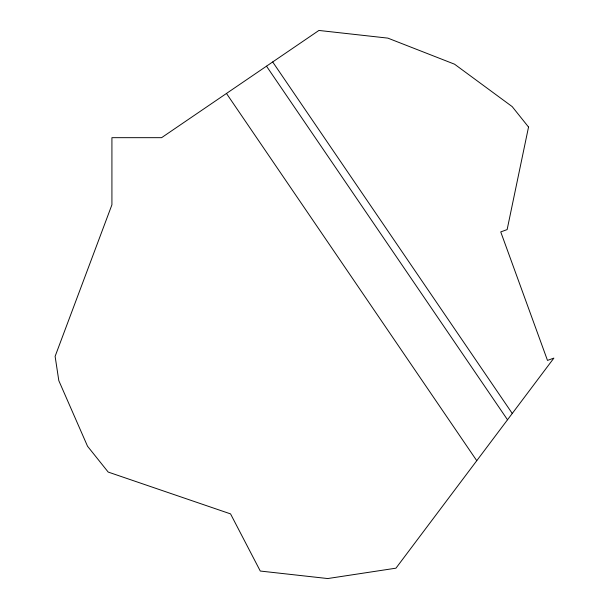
<?xml version="1.0" encoding="UTF-8"?>
<svg xmlns="http://www.w3.org/2000/svg" width="609" height="609" viewBox="0 0 609 609"><rect width="100%" height="100%" fill="white"/><g stroke="black" fill="none" stroke-linecap="round" stroke-linejoin="round"><path stroke-width="0.91" d="M272.695 61.958L512.26 413.458M266.506 66.175L507.51 419.776M226.472 93.459L476.756 460.686M528.536 127.045L507.137 229.593L500.743 231.915L547.491 360.414L553.885 358.092L395.957 568.174L327.718 578.55L260.279 571.044L230.545 513.889L108.196 472.066L87.529 446.23L58.814 380.648L55.114 356.349L111.919 204.807L111.919 137.672L161.598 137.672L318.918 30.45L387.872 38.123L454.542 64.189L512.199 106.621L528.536 127.045"/></g></svg>
